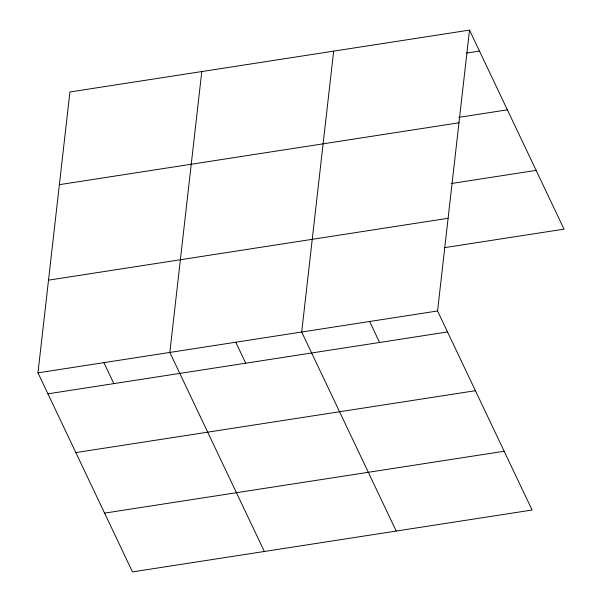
<?xml version="1.0" encoding="UTF-8"?>
<svg xmlns="http://www.w3.org/2000/svg" width="602" height="602" viewBox="0 0 602 602"><rect width="100%" height="100%" fill="white"/><g stroke="black" fill="none" stroke-linecap="round" stroke-linejoin="round"><path stroke-width="0.9" d="M469.515 30.1L437.556 310.978L532.078 510.029L132.485 571.9L37.971 372.849L69.922 91.971L469.515 30.1L564.029 229.151L444.697 247.625M201.79 71.555L169.832 352.433L264.346 551.485M333.658 51.132L301.7 332.018L396.214 531.062M466.618 53.059L479.47 51.072M458.724 117.367L507.381 109.835M59.38 184.663L458.972 122.793M451.673 183.459L536.126 170.381M48.514 280.156L448.106 218.285M37.971 372.849L437.556 310.978M47.927 393.821L447.519 331.95M75.829 452.584L475.422 390.713M104.582 513.13L504.167 451.259M369.628 321.498L379.584 342.463M235.766 342.222L245.721 363.194M103.898 362.637L113.861 383.609"/></g></svg>
